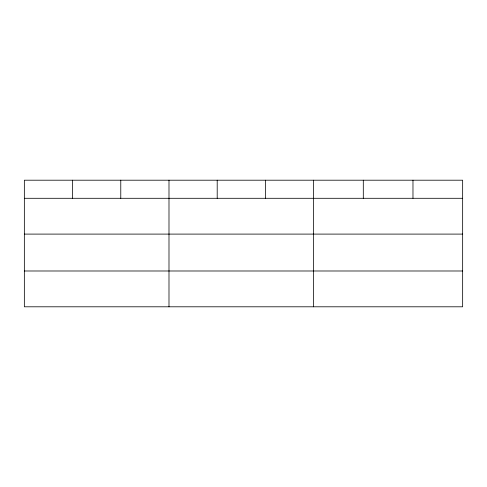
<?xml version="1.0" encoding="UTF-8"?>
<svg xmlns="http://www.w3.org/2000/svg" width="487" height="487" viewBox="0 0 487 487"><rect width="100%" height="100%" fill="white"/><g stroke="black" fill="none" stroke-linecap="round" stroke-linejoin="round"><path stroke-width="0.73" d="M462.65 234.101L462.65 180.202L24.35 180.202L24.35 306.798L462.65 306.798L462.65 234.101L24.35 234.101M24.35 198.294L462.65 198.294M24.35 270.991L462.65 270.991M412.976 180.202L412.976 198.294M363.302 180.202L363.302 198.294M313.628 180.202L313.628 306.798M265.415 180.202L265.415 198.294M217.202 180.202L217.202 198.294M168.989 180.202L168.989 306.798M120.776 180.202L120.776 198.294M72.563 180.202L72.563 198.294"/></g></svg>
